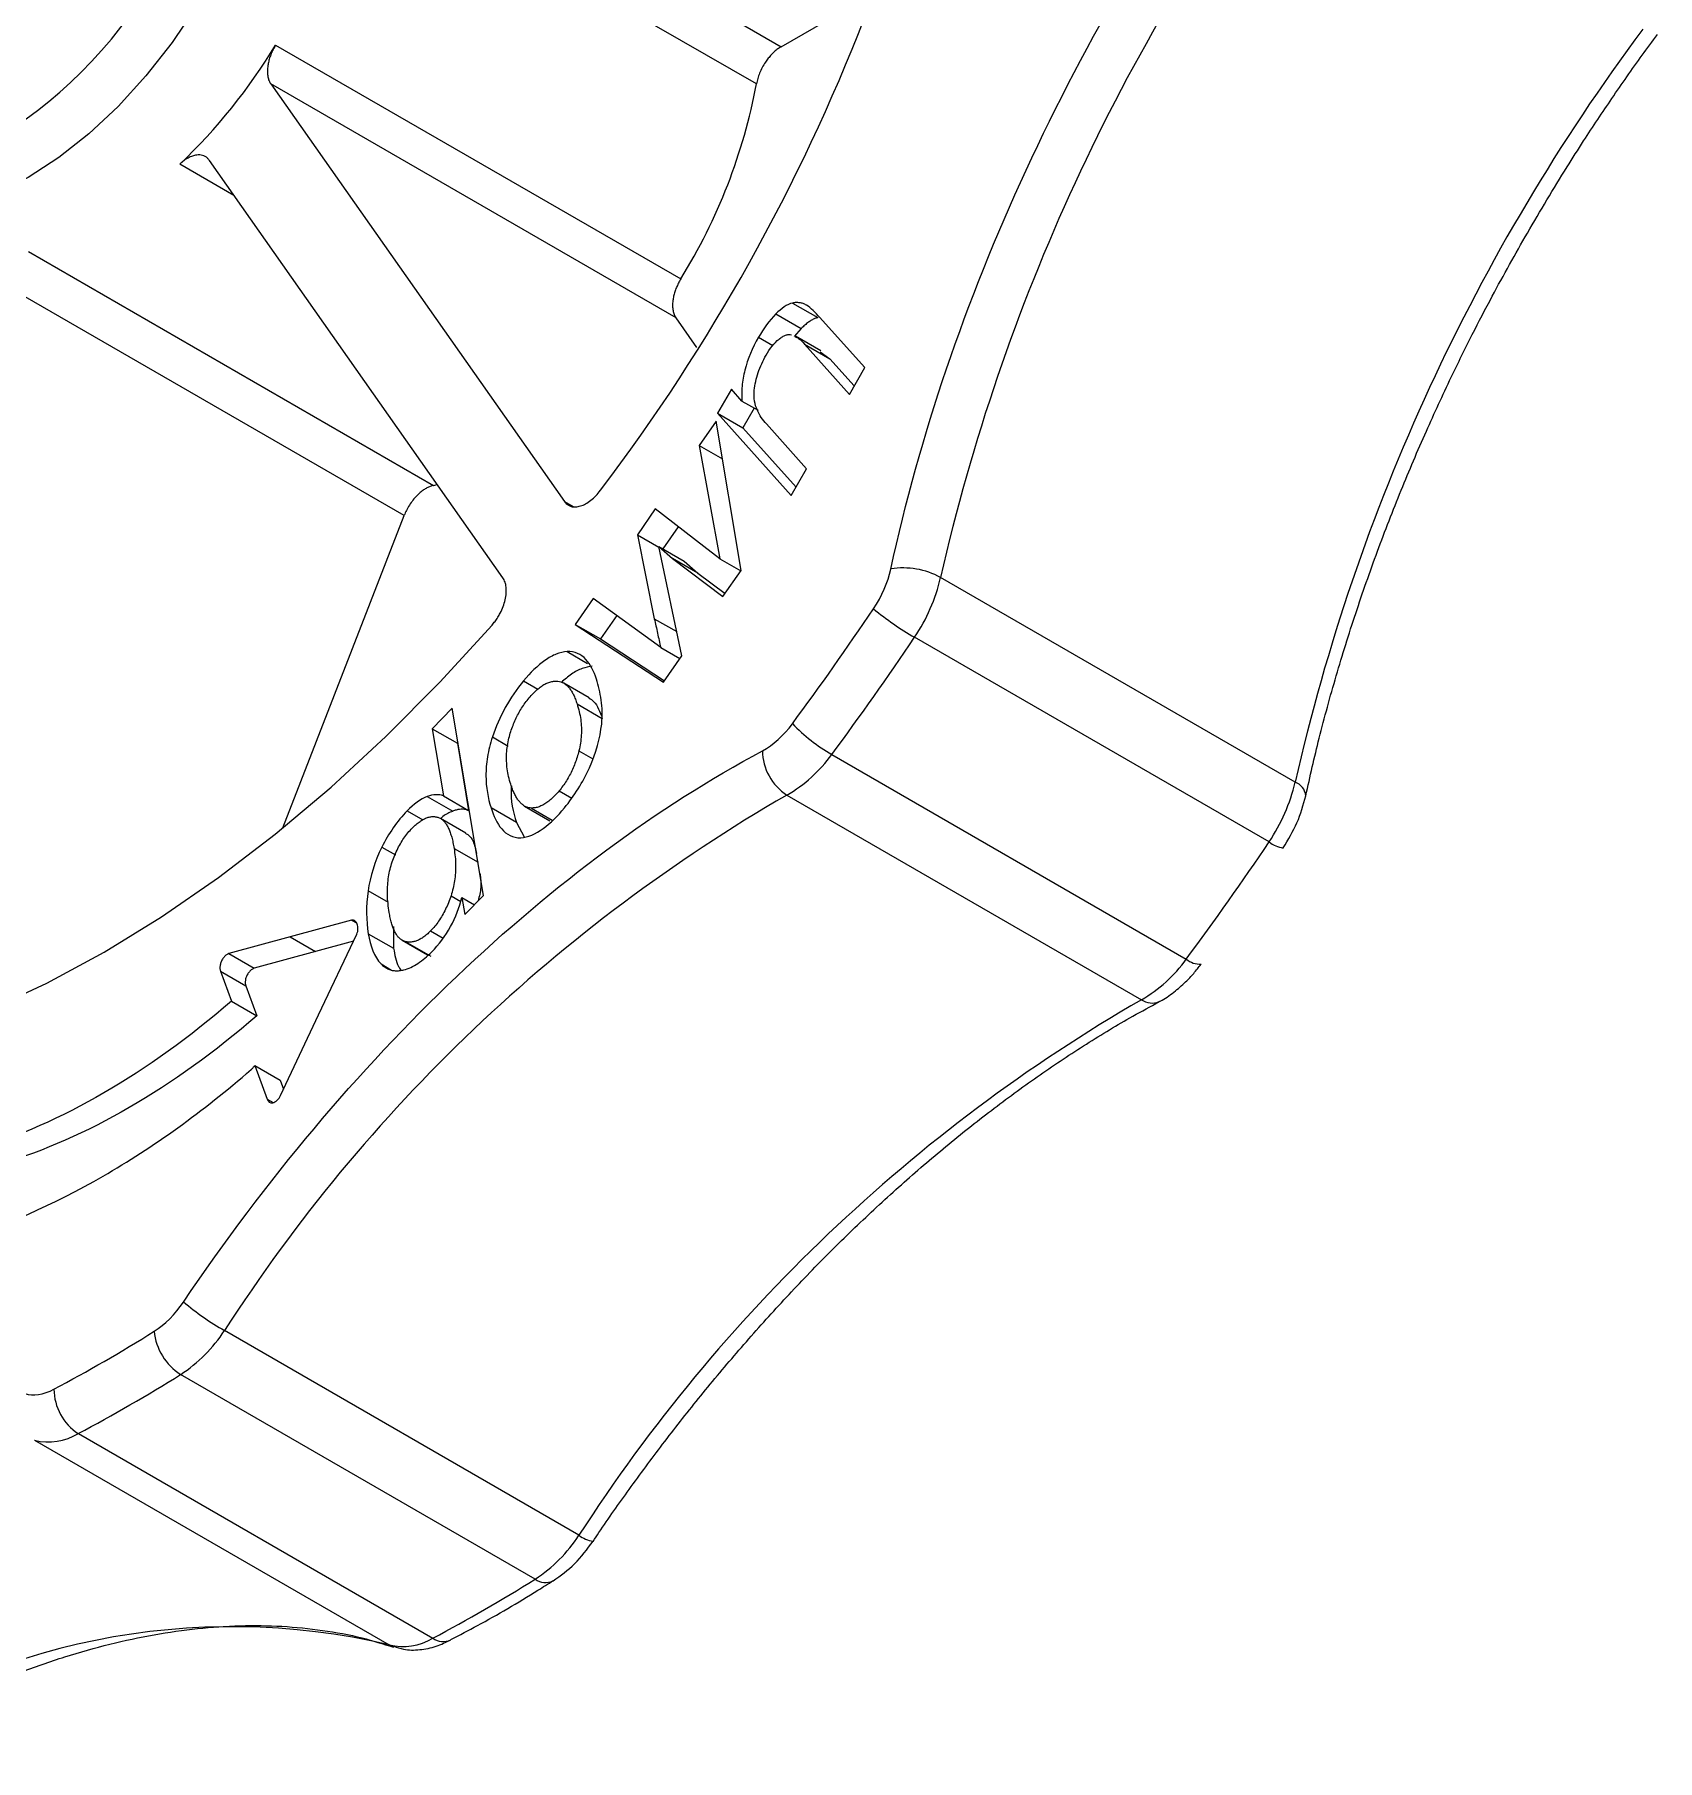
# Model space of a CAD drawing. Header units: millimetres. Extents: x 2 to 295, y 1 to 209.
# Drawn here: x 249.91 to 272.57, y 49 to 73.1 of the extents above; entities that cross this region are included whole.
import ezdxf

# ---------------------------------------------------------------- set-up
doc = ezdxf.new("R2010")
doc.units = ezdxf.units.MM

msp = doc.modelspace()

# ---------------------------------------------------------------- linework, layer by layer
at = {"color": 7, "linetype": 'Continuous', "lineweight": 15}
for p, q in [((254.678, 76.2), (260.335, 72.935)), ((259.99, 72.416), (254.333, 75.682)), ((260.335, 72.935), (261.62, 73.677)), ((253.276, 72.957), (258.933, 69.692)), ((253.209, 72.414), (257.307, 66.584)), ((258.866, 69.148), (253.209, 72.414)), ((256.449, 65.517), (252.352, 71.347)), ((249.825, 70.075), (255.482, 66.809)), ((255.07, 66.386), (249.413, 69.651)), ((260.261, 69.203), (260.615, 68.999)), ((260.492, 69.355), (260.845, 69.151)), ((259.157, 68.733), (258.866, 69.148)), ((260.615, 68.999), (260.517, 68.886)), ((261.501, 68.453), (260.868, 69.16)), ((260.887, 68.687), (260.533, 68.891)), ((260.661, 68.779), (261.287, 68.08)), ((260.661, 68.779), (261.015, 68.575)), ((260.879, 68.675), (261.015, 68.575)), ((261.015, 68.575), (261.354, 68.197)), ((261.287, 68.08), (261.501, 68.453)), ((259.64, 68.151), (259.447, 67.815)), ((259.786, 67.987), (259.64, 68.151)), ((259.786, 67.987), (260.011, 67.857)), ((259.447, 67.815), (260.475, 66.666)), ((259.447, 67.815), (259.801, 67.611)), ((259.959, 67.887), (259.801, 67.611)), ((259.427, 67.707), (259.191, 67.366)), ((259.774, 65.621), (259.427, 67.707)), ((259.801, 67.611), (260.542, 66.782)), ((260.689, 67.039), (260.128, 67.666)), ((259.191, 67.366), (259.476, 65.783)), ((259.191, 67.366), (259.515, 67.179)), ((260.475, 66.666), (260.689, 67.039)), ((255.482, 66.809), (255.533, 66.82)), ((253.379, 62.026), (255.07, 66.386)), ((258.576, 66.479), (258.326, 66.119)), ((259.252, 65.954), (258.576, 66.479)), ((258.326, 66.119), (258.563, 64.947)), ((258.326, 66.119), (258.628, 65.944)), ((258.898, 66.229), (258.684, 65.921)), ((258.626, 65.954), (258.817, 65.789)), ((258.947, 64.428), (258.626, 65.954)), ((258.626, 65.954), (258.979, 65.75)), ((259.476, 65.782), (259.252, 65.954)), ((258.817, 65.789), (259.521, 65.256)), ((259.17, 65.585), (258.817, 65.789)), ((258.979, 65.75), (259.17, 65.585)), ((259.17, 65.585), (259.55, 65.298)), ((259.476, 65.783), (259.769, 65.614)), ((259.521, 65.256), (259.774, 65.621)), ((267.508, 62.664), (262.558, 65.522)), ((257.709, 65.23), (257.458, 64.868)), ((258.653, 64.543), (257.709, 65.229)), ((257.458, 64.868), (258.693, 64.062)), ((257.458, 64.868), (257.812, 64.664)), ((258.038, 64.99), (257.812, 64.664)), ((257.812, 64.664), (258.706, 64.08)), ((267.146, 61.83), (262.196, 64.687)), ((258.653, 64.543), (258.92, 64.389)), ((258.693, 64.062), (258.947, 64.428)), ((257.652, 63.842), (257.298, 64.047)), ((255.743, 63.699), (255.461, 63.411)), ((256.18, 61.083), (255.743, 63.699)), ((257.484, 63.759), (257.837, 63.555)), ((255.461, 63.411), (255.618, 62.472)), ((255.461, 63.411), (255.814, 63.207)), ((255.824, 63.216), (255.814, 63.207)), ((255.814, 63.207), (255.971, 62.268)), ((261.04, 63.05), (265.99, 60.193)), ((255.394, 62.464), (255.748, 62.259)), ((255.618, 62.472), (255.971, 62.268)), ((260.414, 62.484), (265.363, 59.626)), ((256.638, 62.1), (256.284, 62.304)), ((256.752, 62.33), (257.105, 62.126)), ((255.931, 61.954), (255.577, 62.158)), ((256.638, 62.1), (256.746, 61.9)), ((255.877, 61.054), (255.916, 60.815)), ((255.877, 61.054), (256.052, 60.953)), ((255.916, 60.815), (256.18, 61.083)), ((253.481, 60.503), (252.624, 60.27)), ((254.337, 60.736), (253.481, 60.503)), ((253.481, 60.503), (253.834, 60.299)), ((253.877, 59.415), (254.409, 60.54)), ((254.57, 60.548), (254.924, 60.344)), ((254.922, 60.647), (254.924, 60.344)), ((252.624, 60.27), (252.977, 60.066)), ((253.834, 60.299), (252.977, 60.066)), ((254.363, 60.443), (253.834, 60.299)), ((255.043, 60.456), (255.397, 60.252)), ((255.087, 60.438), (255.441, 60.234)), ((252.507, 60.023), (252.659, 59.605)), ((252.507, 60.023), (252.861, 59.819)), ((252.861, 59.819), (253.013, 59.401)), ((252.659, 59.605), (253.013, 59.401)), ((253.346, 58.289), (253.877, 59.415)), ((252.986, 58.709), (253.158, 58.238)), ((252.986, 58.709), (253.34, 58.504)), ((253.34, 58.504), (253.387, 58.376)), ((257.511, 52.147), (252.562, 55.005)), ((256.9, 51.535), (251.95, 54.392)), ((250.522, 53.568), (255.471, 50.71)), ((249.91, 53.474), (254.86, 50.617))]:
    msp.add_line(p, q, dxfattribs=at)
at = {"color": 8, "linetype": 'Continuous', "lineweight": 15}
for p, q in [((252.695, 70.859), (251.94, 71.295)), ((260.018, 68.877), (260.218, 68.761)), ((257.307, 66.584), (257.431, 66.512)), ((258.563, 64.947), (258.876, 64.766)), ((257.344, 64.487), (257.628, 64.323)), ((256.738, 64.08), (256.938, 63.964)), ((256.303, 63.295), (256.522, 63.169)), ((257.511, 63.103), (257.706, 62.99)), ((257.233, 62.542), (257.411, 62.439)), ((255.112, 62.262), (255.329, 62.136)), ((256.848, 62.303), (257.139, 62.135)), ((254.759, 61.758), (254.95, 61.648)), ((255.768, 61.738), (256.103, 61.545)), ((254.853, 60.982), (254.567, 61.147)), ((255.725, 61.079), (255.86, 61)), ((254.337, 60.736), (254.404, 60.698)), ((255.438, 60.586), (255.613, 60.485)), ((254.748, 60.126), (254.896, 60.04)), ((253.158, 58.238), (253.242, 58.189)), ((254.922, 50.589), (254.86, 50.617))]:
    msp.add_line(p, q, dxfattribs=at)
at = {"color": 8, "linetype": 'Continuous', "lineweight": 15, "flags": 128}
msp.add_lwpolyline([(252.166, 73.491), (251.83, 72.993), (251.465, 72.527), (251.076, 72.099), (250.668, 71.718), (250.248, 71.386), (249.822, 71.11), (249.396, 70.894), (248.976, 70.741), (248.568, 70.652), (248.179, 70.63), (247.813, 70.674), (247.477, 70.784), (247.322, 70.863)], dxfattribs=at)
at = {"color": 7, "linetype": 'Continuous', "lineweight": 15, "flags": 128}
msp.add_lwpolyline([(245.467, 58.606), (246.198, 58.651), (246.948, 58.762), (247.715, 58.939), (248.495, 59.182), (249.286, 59.489), (250.082, 59.859), (250.882, 60.291), (251.683, 60.783), (252.479, 61.333), (253.27, 61.938), (254.05, 62.596), (254.817, 63.304), (255.567, 64.059), (256.298, 64.858)], dxfattribs=at)
at = {"color": 7, "linetype": 'Continuous', "lineweight": 15}
for centre, radius, start, end in [((236.166, 83.168), 27.173, 322.8038, 354.7848), ((289.869, 59.294), 28.011, 143.2959, 167.1542), ((294.819, 56.436), 28.011, 143.2959, 167.1542), ((246.419, 77.101), 8.011, 313.5571, 328.8538), ((252.18, 73.879), 7.945, 328.1962, 349.3924), ((262.041, 64.592), 1.064, 60.8801, 99.5224), ((260.165, 66.065), 2.454, 325.8416, 347.2022), ((264.28, 68.298), 4.169, 230.4146, 240.0101), ((227.131, 88.219), 42.229, 323.4155, 326.1343), ((262.288, 65.209), 2.493, 223.8735, 239.971), ((260.818, 63.11), 0.745, 180.4881, 237.1273), ((259.436, 64.195), 1.97, 299.7332, 324.4973), ((271.936, 42.525), 23.046, 119.9994, 147.2129), ((265.115, 63.208), 2.454, 325.8416, 347.2022), ((232.081, 85.362), 42.229, 323.4155, 326.1343), ((264.386, 61.337), 1.97, 299.7332, 324.4973), ((276.886, 39.667), 23.046, 119.9994, 147.2129), ((254.577, 58.497), 4.031, 230.085, 240.0094), ((252.376, 55.066), 0.797, 185.016, 237.6848), ((250.79, 56.162), 2.116, 303.2613, 326.8621), ((239.463, 74.373), 23.562, 297.9913, 302.0033), ((250.925, 54.191), 0.743, 180.2558, 237.0974), ((250.106, 54.245), 0.795, 255.7857, 301.5468), ((255.739, 53.304), 2.116, 303.2613, 326.8621), ((244.413, 71.516), 23.562, 297.9913, 302.0033), ((252.667, 41.249), 9.621, 76.8243, 126.0249), ((255.055, 51.388), 0.795, 255.7857, 301.5468)]:
    msp.add_arc(centre, radius, start, end, dxfattribs=at)
at = {"color": 8, "linetype": 'Continuous', "lineweight": 15}
for centre, radius, start, end in [((267.437, 62.455), 0.221, 5.2046, 71.1645), ((267.412, 62.177), 0.438, 232.5601, 260.7976), ((266.182, 60.416), 0.294, 229.211, 272.6079), ((265.511, 59.836), 0.257, 234.9547, 292.8496), ((257.777, 52.496), 0.438, 232.6445, 260.8467), ((257.045, 51.728), 0.241, 232.9919, 295.8212), ((255.618, 50.919), 0.255, 234.8947, 294.2699)]:
    msp.add_arc(centre, radius, start, end, dxfattribs=at)
at = {"color": 7, "linetype": 'Continuous', "lineweight": 15}
for points, knots in [([(249.468, 71.723), (251.224, 72.737), (252.65, 75.206), (252.65, 79.262), (251.224, 80.085), (249.468, 79.072)], [0, 0, 0, 0, 0.5, 0.5, 1, 1, 1, 1]), ([(270.751, 70.333), (270.933, 70.642), (271.189, 71.075), (271.587, 71.699), (271.935, 72.221), (272.279, 72.717), (272.496, 73.008), (272.568, 73.104)], [0, 0, 0, 0, 0.323174, 0.452799, 0.667964, 0.890868, 1, 1, 1, 1]), ([(253.276, 72.957), (253.264, 72.937), (253.241, 72.898), (253.214, 72.838), (253.191, 72.777), (253.175, 72.715), (253.164, 72.65), (253.16, 72.581), (253.166, 72.516), (253.182, 72.458), (253.2, 72.429), (253.209, 72.414)], [0, 0, 0, 0, 0.101434, 0.200304, 0.298473, 0.397843, 0.500251, 0.627364, 0.757431, 0.877997, 1, 1, 1, 1]), ([(260.335, 72.935), (260.319, 72.925), (260.287, 72.905), (260.24, 72.867), (260.195, 72.823), (260.153, 72.773), (260.11, 72.714), (260.068, 72.644), (260.032, 72.567), (260.005, 72.49), (259.995, 72.441), (259.99, 72.416)], [0, 0, 0, 0, 0.101434, 0.200304, 0.298473, 0.397843, 0.500251, 0.627364, 0.757431, 0.877997, 1, 1, 1, 1]), ([(252.352, 71.347), (252.343, 71.358), (252.326, 71.38), (252.294, 71.403), (252.258, 71.418), (252.218, 71.424), (252.171, 71.422), (252.115, 71.409), (252.055, 71.382), (251.996, 71.345), (251.958, 71.312), (251.94, 71.295)], [0, 0, 0, 0, 0.101434, 0.200304, 0.298473, 0.397843, 0.500251, 0.627364, 0.757431, 0.877997, 1, 1, 1, 1]), ([(267.658, 62.474), (267.718, 62.742), (267.843, 63.297), (268.078, 64.148), (268.349, 65.019), (268.652, 65.884), (268.981, 66.733), (269.327, 67.544), (269.661, 68.269), (269.971, 68.897), (270.32, 69.571), (270.585, 70.04), (270.751, 70.333)], [0, 0, 0, 0, 0.10262, 0.212765, 0.322422, 0.431253, 0.538578, 0.642771, 0.738693, 0.815025, 0.884312, 1, 1, 1, 1]), ([(258.933, 69.692), (258.921, 69.672), (258.898, 69.633), (258.871, 69.572), (258.848, 69.511), (258.832, 69.45), (258.82, 69.384), (258.816, 69.315), (258.823, 69.25), (258.839, 69.193), (258.857, 69.163), (258.866, 69.148)], [0, 0, 0, 0, 0.101434, 0.200304, 0.298473, 0.397843, 0.500251, 0.627364, 0.757431, 0.877997, 1, 1, 1, 1]), ([(260.686, 69.327), (260.671, 69.334), (260.642, 69.349), (260.594, 69.36), (260.544, 69.363), (260.509, 69.358), (260.492, 69.355)], [0, 0, 0, 0, 0.265786, 0.518807, 0.762326, 1, 1, 1, 1]), ([(260.868, 69.16), (260.84, 69.191), (260.812, 69.221), (260.752, 69.279), (260.722, 69.307), (260.686, 69.327)], [0, 0, 0, 0, 0.5, 0.5, 1, 1, 1, 1]), ([(260.845, 69.151), (260.831, 69.147), (260.803, 69.14), (260.759, 69.117), (260.712, 69.086), (260.664, 69.047), (260.631, 69.016), (260.615, 68.999)], [0, 0, 0, 0, 0.181397, 0.368244, 0.564681, 0.774283, 1, 1, 1, 1]), ([(260.018, 68.877), (259.933, 68.729), (259.866, 68.572), (259.808, 68.344), (259.795, 68.268), (259.782, 68.123), (259.781, 68.054), (259.786, 67.987)], [0, 0, 0, 0, 0.5, 0.5, 0.75, 0.75, 1, 1, 1, 1]), ([(260.304, 68.852), (260.32, 68.864), (260.35, 68.886), (260.396, 68.907), (260.439, 68.918), (260.465, 68.915), (260.478, 68.913)], [0, 0, 0, 0, 0.260139, 0.507043, 0.75032, 1, 1, 1, 1]), ([(260.53, 68.886), (260.546, 68.878), (260.597, 68.855), (260.635, 68.81), (260.661, 68.779)], [0, 0, 0, 0, 0.308206, 1, 1, 1, 1]), ([(259.959, 68.138), (259.968, 68.218), (259.986, 68.301), (260.041, 68.466), (260.078, 68.55), (260.124, 68.629)], [0, 0, 0, 0, 0.5, 0.5, 1, 1, 1, 1]), ([(260.128, 67.666), (260.077, 67.722), (260.032, 67.786), (259.967, 67.937), (259.946, 68.028), (259.959, 68.138)], [0, 0, 0, 0, 0.5, 0.5, 1, 1, 1, 1]), ([(255.482, 66.809), (255.467, 66.805), (255.436, 66.797), (255.388, 66.775), (255.341, 66.746), (255.294, 66.709), (255.244, 66.662), (255.192, 66.603), (255.144, 66.534), (255.102, 66.46), (255.081, 66.411), (255.07, 66.386)], [0, 0, 0, 0, 0.101434, 0.200304, 0.298473, 0.397843, 0.500251, 0.627364, 0.757431, 0.877997, 1, 1, 1, 1]), ([(257.307, 66.584), (257.315, 66.573), (257.332, 66.551), (257.365, 66.529), (257.408, 66.511), (257.463, 66.505), (257.532, 66.518), (257.605, 66.549), (257.677, 66.598), (257.748, 66.661), (257.79, 66.714), (257.811, 66.741)], [0, 0, 0, 0, 0.0829829, 0.1658491, 0.2501484, 0.3736789, 0.5000892, 0.6236171, 0.7500275, 0.8742865, 1, 1, 1, 1]), ([(256.298, 64.858), (256.312, 64.875), (256.34, 64.909), (256.378, 64.966), (256.418, 65.035), (256.455, 65.118), (256.483, 65.212), (256.498, 65.303), (256.497, 65.386), (256.482, 65.461), (256.46, 65.498), (256.449, 65.517)], [0, 0, 0, 0, 0.082983, 0.165849, 0.250148, 0.373679, 0.500089, 0.623617, 0.750027, 0.874287, 1, 1, 1, 1]), ([(258.563, 64.947), (258.578, 64.879), (258.593, 64.812), (258.608, 64.744), (258.615, 64.711), (258.623, 64.677), (258.63, 64.643), (258.638, 64.609), (258.644, 64.575), (258.653, 64.543)], [0, 0, 0, 0, 0.0002861973, 0.0002861973, 0.0002861973, 0.0004292951, 0.0004292951, 0.0004292951, 0.0005724001, 0.0005724001, 0.0005724001, 0.0005724001]), ([(257.344, 64.487), (257.295, 64.484), (257.245, 64.473), (257.142, 64.432), (257.088, 64.402), (256.932, 64.292), (256.831, 64.191), (256.738, 64.08)], [0, 0, 0, 0, 0.25, 0.25, 0.5, 0.5, 1, 1, 1, 1]), ([(257.754, 64.103), (257.719, 64.211), (257.674, 64.308), (257.541, 64.451), (257.451, 64.494), (257.344, 64.487)], [0, 0, 0, 0, 0.5, 0.5, 1, 1, 1, 1]), ([(257.697, 64.283), (257.65, 64.276), (257.557, 64.261), (257.406, 64.181), (257.312, 64.099), (257.265, 64.058)], [0, 0, 0, 0, 0.338688, 0.675373, 1, 1, 1, 1]), ([(256.738, 64.08), (256.643, 63.965), (256.556, 63.839), (256.41, 63.574), (256.349, 63.435), (256.303, 63.295)], [0, 0, 0, 0, 0.5, 0.5, 1, 1, 1, 1]), ([(256.815, 63.841), (256.833, 63.863), (256.869, 63.904), (256.925, 63.957), (256.981, 64.001), (257.036, 64.035), (257.091, 64.058), (257.145, 64.073), (257.18, 64.074), (257.197, 64.074)], [0, 0, 0, 0, 0.154528, 0.300536, 0.440561, 0.577472, 0.714335, 0.854219, 1, 1, 1, 1]), ([(257.197, 64.074), (257.211, 64.074), (257.238, 64.072), (257.277, 64.059), (257.313, 64.039), (257.347, 64.011), (257.379, 63.976), (257.409, 63.933), (257.436, 63.882), (257.462, 63.824), (257.476, 63.781), (257.484, 63.759)], [0, 0, 0, 0, 0.090309, 0.183326, 0.280348, 0.382524, 0.490837, 0.606113, 0.729038, 0.860178, 1, 1, 1, 1]), ([(257.828, 63.476), (257.841, 63.596), (257.836, 63.707), (257.807, 63.915), (257.783, 64.012), (257.754, 64.103)], [0, 0, 0, 0, 0.5, 0.5, 1, 1, 1, 1]), ([(256.534, 63.28), (256.542, 63.31), (256.558, 63.369), (256.589, 63.456), (256.624, 63.54), (256.664, 63.621), (256.71, 63.698), (256.76, 63.772), (256.796, 63.818), (256.815, 63.841)], [0, 0, 0, 0, 0.153228, 0.300318, 0.442759, 0.582187, 0.720345, 0.859026, 1, 1, 1, 1]), ([(257.484, 63.759), (257.495, 63.722), (257.516, 63.652), (257.536, 63.541), (257.546, 63.431), (257.545, 63.322), (257.535, 63.213), (257.519, 63.139), (257.511, 63.103)], [0, 0, 0, 0, 0.195101, 0.37675, 0.546269, 0.705283, 0.855755, 1, 1, 1, 1]), ([(257.651, 63.84), (257.673, 63.825), (257.762, 63.764), (257.805, 63.644), (257.837, 63.555)], [0, 0, 0, 0, 0.254655, 1, 1, 1, 1]), ([(256.303, 63.295), (256.272, 63.201), (256.249, 63.108), (256.219, 62.927), (256.212, 62.839), (256.213, 62.59), (256.241, 62.439), (256.284, 62.304)], [0, 0, 0, 0, 0.25, 0.25, 0.5, 0.5, 1, 1, 1, 1]), ([(256.559, 62.634), (256.548, 62.67), (256.528, 62.739), (256.508, 62.847), (256.499, 62.955), (256.499, 63.063), (256.51, 63.171), (256.526, 63.244), (256.534, 63.28)], [0, 0, 0, 0, 0.1941171, 0.3751368, 0.544414, 0.7036036, 0.8546925, 1, 1, 1, 1]), ([(257.511, 63.103), (257.503, 63.072), (257.487, 63.013), (257.457, 62.926), (257.422, 62.842), (257.382, 62.761), (257.337, 62.684), (257.288, 62.61), (257.251, 62.565), (257.233, 62.542)], [0, 0, 0, 0, 0.154735, 0.30284, 0.44578, 0.585185, 0.722809, 0.860473, 1, 1, 1, 1]), ([(256.569, 62.613), (256.568, 62.603), (256.548, 62.406), (256.594, 62.249), (256.638, 62.1)], [0, 0, 0, 0, 0.049664, 1, 1, 1, 1]), ([(256.848, 62.303), (256.834, 62.304), (256.807, 62.306), (256.769, 62.32), (256.733, 62.341), (256.699, 62.37), (256.666, 62.407), (256.636, 62.452), (256.608, 62.505), (256.582, 62.566), (256.567, 62.611), (256.559, 62.634)], [0, 0, 0, 0, 0.0875817, 0.1785546, 0.2742526, 0.3758238, 0.4842296, 0.600262, 0.7245669, 0.8576702, 1, 1, 1, 1]), ([(257.233, 62.542), (257.214, 62.52), (257.177, 62.477), (257.12, 62.423), (257.064, 62.378), (257.008, 62.343), (256.953, 62.319), (256.899, 62.304), (256.865, 62.303), (256.848, 62.303)], [0, 0, 0, 0, 0.157767, 0.306, 0.447139, 0.584003, 0.719679, 0.857333, 1, 1, 1, 1]), ([(267.342, 61.745), (267.412, 61.861), (267.554, 62.095), (267.622, 62.347), (267.657, 62.474)], [0, 0, 0, 0, 0.4976569, 1, 1, 1, 1]), ([(255.748, 62.259), (255.702, 62.24), (255.644, 62.215), (255.589, 62.165), (255.578, 62.155)], [0, 0, 0, 0, 0.798393, 1, 1, 1, 1]), ([(255.971, 62.268), (255.958, 62.273), (255.932, 62.282), (255.89, 62.286), (255.845, 62.285), (255.797, 62.276), (255.764, 62.265), (255.748, 62.259)], [0, 0, 0, 0, 0.2000478, 0.3978005, 0.5955367, 0.7955354, 1, 1, 1, 1]), ([(256.284, 62.304), (256.32, 62.192), (256.366, 62.09), (256.498, 61.933), (256.587, 61.882), (256.699, 61.889)], [0, 0, 0, 0, 0.5, 0.5, 1, 1, 1, 1]), ([(256.699, 61.889), (256.797, 61.895), (256.905, 61.939), (257.115, 62.091), (257.215, 62.193), (257.309, 62.305)], [0, 0, 0, 0, 0.5, 0.5, 1, 1, 1, 1]), ([(254.896, 61.525), (254.907, 61.558), (254.929, 61.622), (254.97, 61.715), (255.016, 61.802), (255.066, 61.883), (255.122, 61.958), (255.163, 62.001), (255.183, 62.023)], [0, 0, 0, 0, 0.183217, 0.356223, 0.521474, 0.681785, 0.840232, 1, 1, 1, 1]), ([(255.183, 62.023), (255.202, 62.041), (255.237, 62.075), (255.291, 62.117), (255.344, 62.149), (255.395, 62.171), (255.445, 62.183), (255.495, 62.184), (255.525, 62.178), (255.54, 62.174)], [0, 0, 0, 0, 0.152252, 0.296209, 0.434748, 0.571086, 0.708596, 0.850569, 1, 1, 1, 1]), ([(255.54, 62.174), (255.552, 62.17), (255.577, 62.161), (255.609, 62.137), (255.639, 62.105), (255.667, 62.065), (255.692, 62.016), (255.715, 61.959), (255.735, 61.893), (255.753, 61.819), (255.763, 61.766), (255.768, 61.738)], [0, 0, 0, 0, 0.083469, 0.171553, 0.265535, 0.366468, 0.475208, 0.592438, 0.718703, 0.85444, 1, 1, 1, 1]), ([(255.928, 61.95), (255.942, 61.942), (255.986, 61.919), (256.045, 61.828), (256.069, 61.727), (256.082, 61.667)], [0, 0, 0, 0, 0.160962, 0.503888, 1, 1, 1, 1]), ([(255.768, 61.738), (255.773, 61.7), (255.784, 61.626), (255.791, 61.511), (255.788, 61.4), (255.777, 61.29), (255.757, 61.184), (255.735, 61.113), (255.725, 61.079)], [0, 0, 0, 0, 0.1958476, 0.3780093, 0.5477597, 0.7066721, 0.8566612, 1, 1, 1, 1]), ([(254.862, 60.845), (254.856, 60.886), (254.844, 60.965), (254.836, 61.085), (254.837, 61.2), (254.847, 61.312), (254.865, 61.42), (254.886, 61.491), (254.896, 61.525)], [0, 0, 0, 0, 0.200672, 0.385926, 0.556876, 0.71494, 0.861907, 1, 1, 1, 1]), ([(256.13, 61.383), (256.138, 61.322), (256.153, 61.207), (256.119, 61.07), (256.104, 61.006)], [0, 0, 0, 0, 0.535817, 1, 1, 1, 1]), ([(255.725, 61.079), (255.713, 61.046), (255.691, 60.982), (255.65, 60.89), (255.604, 60.804), (255.553, 60.724), (255.498, 60.65), (255.458, 60.607), (255.438, 60.586)], [0, 0, 0, 0, 0.184001, 0.35766, 0.523299, 0.683586, 0.841462, 1, 1, 1, 1]), ([(255.455, 60.294), (255.555, 60.396), (255.646, 60.516), (255.79, 60.778), (255.842, 60.917), (255.877, 61.054)], [0, 0, 0, 0, 0.5, 0.5, 1, 1, 1, 1]), ([(254.409, 60.54), (254.421, 60.567), (254.426, 60.593), (254.426, 60.641), (254.422, 60.662), (254.409, 60.698), (254.4, 60.714), (254.374, 60.736), (254.357, 60.742), (254.337, 60.736)], [0, 0, 0, 0, 0.25, 0.25, 0.5, 0.5, 0.75, 0.75, 1, 1, 1, 1]), ([(255.087, 60.438), (255.075, 60.442), (255.051, 60.45), (255.018, 60.472), (254.988, 60.501), (254.96, 60.539), (254.935, 60.585), (254.913, 60.638), (254.893, 60.7), (254.875, 60.769), (254.866, 60.819), (254.862, 60.845)], [0, 0, 0, 0, 0.086372, 0.176531, 0.271775, 0.373211, 0.481754, 0.598153, 0.723014, 0.85683, 1, 1, 1, 1]), ([(255.438, 60.586), (255.421, 60.569), (255.387, 60.536), (255.334, 60.495), (255.283, 60.464), (255.232, 60.443), (255.182, 60.431), (255.133, 60.429), (255.103, 60.435), (255.087, 60.438)], [0, 0, 0, 0, 0.149103, 0.291074, 0.428795, 0.565412, 0.70415, 0.848091, 1, 1, 1, 1]), ([(252.624, 60.27), (252.613, 60.268), (252.602, 60.261), (252.591, 60.253), (252.579, 60.245), (252.567, 60.234), (252.556, 60.221), (252.545, 60.209), (252.535, 60.194), (252.527, 60.179), (252.518, 60.165), (252.512, 60.149), (252.508, 60.134), (252.503, 60.117), (252.5, 60.1), (252.499, 60.084), (252.498, 60.068), (252.5, 60.052), (252.503, 60.039), (252.504, 60.033), (252.505, 60.028), (252.507, 60.023)], [0, 0, 0, 0, 0.0000468803, 0.0000468803, 0.0000468803, 0.000098067, 0.000098067, 0.000098067, 0.0001497389, 0.0001497389, 0.0001497389, 0.000199691, 0.000199691, 0.000199691, 0.0002562597, 0.0002562597, 0.0002562597, 0.0003139438, 0.0003139438, 0.0003139438, 0.0003364889, 0.0003364889, 0.0003364889, 0.0003364889]), ([(254.924, 60.344), (254.939, 60.252), (254.959, 60.137), (255.013, 60.058), (255.024, 60.042)], [0, 0, 0, 0, 0.7964736, 1, 1, 1, 1]), ([(255.066, 60.043), (255.13, 60.059), (255.197, 60.09), (255.328, 60.176), (255.393, 60.231), (255.455, 60.294)], [0, 0, 0, 0, 0.5, 0.5, 1, 1, 1, 1]), ([(252.977, 60.066), (252.967, 60.063), (252.955, 60.057), (252.944, 60.049), (252.932, 60.041), (252.92, 60.03), (252.91, 60.017), (252.899, 60.004), (252.888, 59.99), (252.88, 59.975), (252.872, 59.96), (252.866, 59.945), (252.861, 59.93), (252.856, 59.913), (252.854, 59.895), (252.853, 59.88), (252.852, 59.863), (252.853, 59.848), (252.856, 59.835), (252.857, 59.829), (252.859, 59.824), (252.861, 59.819)], [0, 0, 0, 0, 0.0000468803, 0.0000468803, 0.0000468803, 0.000098067, 0.000098067, 0.000098067, 0.0001497389, 0.0001497389, 0.0001497389, 0.000199691, 0.000199691, 0.000199691, 0.0002562597, 0.0002562597, 0.0002562597, 0.0003139438, 0.0003139438, 0.0003139438, 0.0003364889, 0.0003364889, 0.0003364889, 0.0003364889]), ([(254.748, 60.126), (254.762, 60.112), (254.791, 60.086), (254.839, 60.057), (254.891, 60.038), (254.946, 60.029), (255.004, 60.03), (255.045, 60.039), (255.066, 60.043)], [0, 0, 0, 0, 0.178941, 0.350272, 0.515888, 0.677881, 0.838488, 1, 1, 1, 1]), ([(265.612, 59.602), (265.617, 59.604), (265.689, 59.635), (265.813, 59.727), (265.968, 59.859), (266.094, 59.991), (266.162, 60.079), (266.195, 60.122)], [0, 0, 0, 0, 0.021181, 0.319799, 0.596934, 0.801008, 1, 1, 1, 1]), ([(252.659, 59.605), (252.077, 59.1), (251.479, 58.673), (250.28, 57.978), (249.686, 57.714), (249.103, 57.543)], [0, 0, 0, 0, 0.5, 0.5, 1, 1, 1, 1]), ([(257.709, 52.062), (257.736, 52.103), (257.898, 52.349), (258.221, 52.803), (258.683, 53.429), (259.182, 54.065), (259.712, 54.7), (260.266, 55.325), (260.843, 55.934), (261.439, 56.522), (262.05, 57.084), (262.674, 57.617), (263.308, 58.118), (263.949, 58.585), (264.595, 59.012), (265.15, 59.351), (265.489, 59.531), (265.612, 59.596)], [0, 0, 0, 0, 0.012118, 0.073743, 0.139717, 0.208423, 0.279205, 0.351539, 0.42505, 0.499462, 0.574568, 0.650211, 0.726271, 0.802656, 0.879299, 0.956153, 1, 1, 1, 1]), ([(253.013, 59.401), (252.431, 58.896), (251.833, 58.468), (250.633, 57.774), (250.039, 57.51), (249.456, 57.339)], [0, 0, 0, 0, 0.5, 0.5, 1, 1, 1, 1]), ([(248.796, 56.262), (249.473, 56.453), (250.17, 56.759), (251.217, 57.364), (251.565, 57.59), (252.254, 58.086), (252.596, 58.356), (252.935, 58.652)], [0, 0, 0, 0, 0.5, 0.5, 0.75, 0.75, 1, 1, 1, 1]), ([(252.935, 58.652), (252.94, 58.656), (252.945, 58.66), (252.949, 58.665), (252.954, 58.67), (252.959, 58.675), (252.963, 58.68), (252.971, 58.689), (252.979, 58.699), (252.986, 58.709)], [0, 0, 0, 0, 0.00002149769, 0.00002149769, 0.00002149769, 0.00004299386, 0.00004299386, 0.00004299386, 0.00008038964, 0.00008038964, 0.00008038964, 0.00008038964]), ([(253.158, 58.238), (253.171, 58.202), (253.199, 58.179), (253.276, 58.196), (253.322, 58.238), (253.346, 58.289)], [0, 0, 0, 0, 0.5, 0.5, 1, 1, 1, 1]), ([(257.15, 51.51), (257.254, 51.584), (257.459, 51.731), (257.626, 51.953), (257.708, 52.063)], [0, 0, 0, 0, 0.505327, 1, 1, 1, 1]), ([(255.72, 50.69), (255.845, 50.755), (256.251, 50.967), (256.728, 51.244), (257.08, 51.469), (257.15, 51.515)], [0, 0, 0, 0, 0.261343, 0.851225, 1, 1, 1, 1]), ([(247.259, 49.002), (247.427, 49.105), (247.811, 49.341), (248.412, 49.662), (249.058, 49.971), (249.7, 50.236), (250.336, 50.457), (250.964, 50.634), (251.583, 50.766), (252.19, 50.852), (252.786, 50.891), (253.369, 50.884), (253.937, 50.826), (254.458, 50.731), (254.776, 50.63), (254.921, 50.585)], [0, 0, 0, 0, 0.060049, 0.137535, 0.215196, 0.293041, 0.371096, 0.449415, 0.528078, 0.607197, 0.686919, 0.767427, 0.848937, 0.931692, 1, 1, 1, 1]), ([(254.925, 50.597), (254.97, 50.581), (255.087, 50.54), (255.292, 50.544), (255.514, 50.586), (255.653, 50.654), (255.72, 50.686)], [0, 0, 0, 0, 0.175851, 0.45128, 0.737337, 1, 1, 1, 1])]:
    msp.add_open_spline(points, degree=3, knots=knots, dxfattribs=at)
for points in [[(261.865, 65.641), (262.666, 69.348), (264.436, 73.183), (266.86, 76.465)], [(260.261, 69.203), (260.169, 69.111), (260.087, 68.997), (260.018, 68.877)], [(260.492, 69.355), (260.416, 69.339), (260.335, 69.278), (260.261, 69.203)], [(260.124, 68.629), (260.174, 68.716), (260.235, 68.797), (260.304, 68.852)], [(261.623, 65.085), (261.74, 65.259), (261.824, 65.453), (261.865, 65.641)], [(260.491, 63.481), (260.88, 64.005), (261.256, 64.539), (261.623, 65.085)], [(257.656, 62.866), (257.748, 63.07), (257.807, 63.281), (257.828, 63.476)], [(260.073, 63.103), (260.221, 63.183), (260.367, 63.315), (260.491, 63.481)], [(251.99, 55.404), (254.29, 58.813), (257.153, 61.54), (260.073, 63.103)], [(257.309, 62.305), (257.447, 62.471), (257.565, 62.665), (257.656, 62.866)], [(255.394, 62.464), (255.299, 62.428), (255.202, 62.353), (255.112, 62.262)], [(255.618, 62.472), (255.554, 62.498), (255.476, 62.494), (255.394, 62.464)], [(255.112, 62.262), (254.974, 62.121), (254.852, 61.945), (254.759, 61.758)], [(254.759, 61.758), (254.658, 61.556), (254.596, 61.345), (254.567, 61.147)], [(254.567, 61.147), (254.536, 60.93), (254.54, 60.729), (254.57, 60.548)], [(254.57, 60.548), (254.598, 60.378), (254.651, 60.223), (254.748, 60.126)], [(251.582, 54.996), (251.731, 55.089), (251.873, 55.231), (251.99, 55.404)], [(250.182, 54.188), (250.65, 54.436), (251.115, 54.705), (251.582, 54.996)], [(249.775, 54.126), (249.892, 54.087), (250.034, 54.109), (250.182, 54.188)]]:
    msp.add_open_spline(points, degree=3, dxfattribs=at)

doc.saveas('drawing.dxf')
